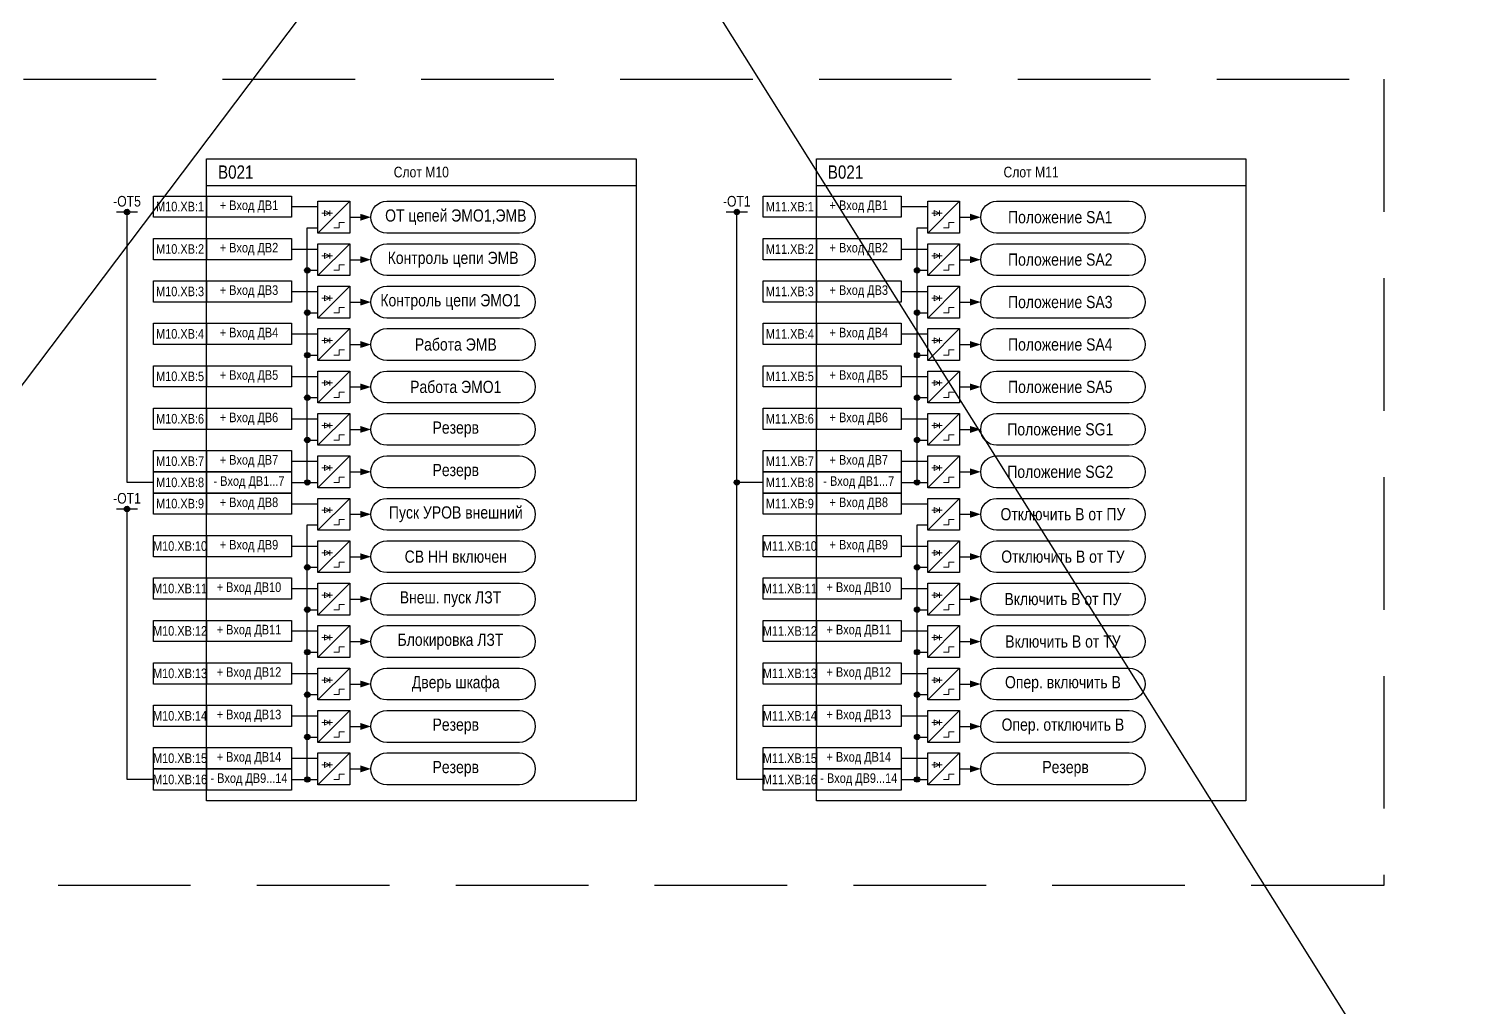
# Model space of a CAD drawing. Header units: millimetres. Extents: x 1491 to 6632, y -558 to 938.
# Drawn here: x 1771.5 to 2044.2, y 96.1 to 280.5 of the extents above; entities that cross this region are included whole.
import ezdxf

# ---------------------------------------------------------------- set-up
doc = ezdxf.new("R2010")
doc.units = ezdxf.units.MM
doc.linetypes.add('штриховая2', pattern=[0.375, 0.25, -0.125])
doc.layers.add('_ОРЗ_0.3', color=7, linetype='Continuous', lineweight=30)
doc.layers.add('TEXT', color=7, linetype='Continuous', lineweight=25)
doc.layers.add('Основная', color=7, linetype='Continuous')
doc.styles.add('1.8_Gost_RD', font='ARIALN.TTF', dxfattribs={"height": 1.8})
doc.styles.add('2.5_Gost_RD', font='ARIALN.TTF', dxfattribs={"height": 2.5})

# ---------------------------------------------------------------- blocks, each defined once
blk = doc.blocks.new('Точка')
at = {"ltscale": 100}
h = blk.add_hatch(color=256, dxfattribs=at)
h.dxf.hatch_style = 1
edge = h.paths.add_edge_path()
edge.add_arc((0, 0), 0.5, 0, 360)
blk.add_circle((0, 0), 0.5, dxfattribs=at)
blk = doc.blocks.new('*U130')
at = {"ltscale": 0.25}
blk.add_line((0, 0), (3, 0), dxfattribs=at)
blk.add_lwpolyline([(2, 0, 1.3, 0, 0), (4, 0, 0, 0, 0)], format="xyseb", dxfattribs=at)
blk = doc.blocks.new('*U131')
at = {"ltscale": 0.25}
blk.add_line((0, 0), (3, 0), dxfattribs=at)
blk.add_lwpolyline([(2, 0, 1.3, 0, 0), (4, 0, 0, 0, 0)], format="xyseb", dxfattribs=at)
blk = doc.blocks.new('*U118')
at = {"ltscale": 0.25}
blk.add_line((0, 0), (3, 0), dxfattribs=at)
blk.add_lwpolyline([(2, 0, 1.3, 0, 0), (4, 0, 0, 0, 0)], format="xyseb", dxfattribs=at)
blk = doc.blocks.new('*U119')
at = {"ltscale": 0.25}
blk.add_line((0, 0), (3, 0), dxfattribs=at)
blk.add_lwpolyline([(2, 0, 1.3, 0, 0), (4, 0, 0, 0, 0)], format="xyseb", dxfattribs=at)
blk = doc.blocks.new('*U120')
at = {"ltscale": 0.25}
blk.add_line((0, 0), (3, 0), dxfattribs=at)
blk.add_lwpolyline([(2, 0, 1.3, 0, 0), (4, 0, 0, 0, 0)], format="xyseb", dxfattribs=at)
blk = doc.blocks.new('*U121')
at = {"ltscale": 0.25}
blk.add_line((0, 0), (3, 0), dxfattribs=at)
blk.add_lwpolyline([(2, 0, 1.3, 0, 0), (4, 0, 0, 0, 0)], format="xyseb", dxfattribs=at)
blk = doc.blocks.new('*U122')
at = {"ltscale": 0.25}
blk.add_line((0, 0), (3, 0), dxfattribs=at)
blk.add_lwpolyline([(2, 0, 1.3, 0, 0), (4, 0, 0, 0, 0)], format="xyseb", dxfattribs=at)
blk = doc.blocks.new('*U123')
at = {"ltscale": 0.25}
blk.add_line((0, 0), (3, 0), dxfattribs=at)
blk.add_lwpolyline([(2, 0, 1.3, 0, 0), (4, 0, 0, 0, 0)], format="xyseb", dxfattribs=at)
blk = doc.blocks.new('*U124')
at = {"ltscale": 0.25}
blk.add_line((0, 0), (3, 0), dxfattribs=at)
blk.add_lwpolyline([(2, 0, 1.3, 0, 0), (4, 0, 0, 0, 0)], format="xyseb", dxfattribs=at)
blk = doc.blocks.new('*U125')
at = {"ltscale": 0.25}
blk.add_line((0, 0), (3, 0), dxfattribs=at)
blk.add_lwpolyline([(2, 0, 1.3, 0, 0), (4, 0, 0, 0, 0)], format="xyseb", dxfattribs=at)
blk = doc.blocks.new('*U126')
at = {"ltscale": 0.25}
blk.add_line((0, 0), (3, 0), dxfattribs=at)
blk.add_lwpolyline([(2, 0, 1.3, 0, 0), (4, 0, 0, 0, 0)], format="xyseb", dxfattribs=at)
blk = doc.blocks.new('*U127')
at = {"ltscale": 0.25}
blk.add_line((0, 0), (3, 0), dxfattribs=at)
blk.add_lwpolyline([(2, 0, 1.3, 0, 0), (4, 0, 0, 0, 0)], format="xyseb", dxfattribs=at)
blk = doc.blocks.new('*U128')
at = {"ltscale": 0.25}
blk.add_line((0, 0), (3, 0), dxfattribs=at)
blk.add_lwpolyline([(2, 0, 1.3, 0, 0), (4, 0, 0, 0, 0)], format="xyseb", dxfattribs=at)
blk = doc.blocks.new('*U129')
at = {"ltscale": 0.25}
blk.add_line((0, 0), (3, 0), dxfattribs=at)
blk.add_lwpolyline([(2, 0, 1.3, 0, 0), (4, 0, 0, 0, 0)], format="xyseb", dxfattribs=at)
blk = doc.blocks.new('*U135')
at = {"ltscale": 0.25}
blk.add_line((0, 0), (3, 0), dxfattribs=at)
blk.add_lwpolyline([(2, 0, 1.3, 0, 0), (4, 0, 0, 0, 0)], format="xyseb", dxfattribs=at)
blk = doc.blocks.new('*U136')
at = {"ltscale": 0.25}
blk.add_line((0, 0), (3, 0), dxfattribs=at)
blk.add_lwpolyline([(2, 0, 1.3, 0, 0), (4, 0, 0, 0, 0)], format="xyseb", dxfattribs=at)
blk = doc.blocks.new('*U137')
at = {"ltscale": 0.25}
blk.add_line((0, 0), (3, 0), dxfattribs=at)
blk.add_lwpolyline([(2, 0, 1.3, 0, 0), (4, 0, 0, 0, 0)], format="xyseb", dxfattribs=at)
blk = doc.blocks.new('*U138')
at = {"ltscale": 0.25}
blk.add_line((0, 0), (3, 0), dxfattribs=at)
blk.add_lwpolyline([(2, 0, 1.3, 0, 0), (4, 0, 0, 0, 0)], format="xyseb", dxfattribs=at)
blk = doc.blocks.new('*U139')
at = {"ltscale": 0.25}
blk.add_line((0, 0), (3, 0), dxfattribs=at)
blk.add_lwpolyline([(2, 0, 1.3, 0, 0), (4, 0, 0, 0, 0)], format="xyseb", dxfattribs=at)
blk = doc.blocks.new('*U140')
at = {"ltscale": 0.25}
blk.add_line((0, 0), (3, 0), dxfattribs=at)
blk.add_lwpolyline([(2, 0, 1.3, 0, 0), (4, 0, 0, 0, 0)], format="xyseb", dxfattribs=at)
blk = doc.blocks.new('*U141')
at = {"ltscale": 0.25}
blk.add_line((0, 0), (3, 0), dxfattribs=at)
blk.add_lwpolyline([(2, 0, 1.3, 0, 0), (4, 0, 0, 0, 0)], format="xyseb", dxfattribs=at)
blk = doc.blocks.new('*U142')
at = {"ltscale": 0.25}
blk.add_line((0, 0), (3, 0), dxfattribs=at)
blk.add_lwpolyline([(2, 0, 1.3, 0, 0), (4, 0, 0, 0, 0)], format="xyseb", dxfattribs=at)
blk = doc.blocks.new('*U143')
at = {"ltscale": 0.25}
blk.add_line((0, 0), (3, 0), dxfattribs=at)
blk.add_lwpolyline([(2, 0, 1.3, 0, 0), (4, 0, 0, 0, 0)], format="xyseb", dxfattribs=at)
blk = doc.blocks.new('*U144')
at = {"ltscale": 0.25}
blk.add_line((0, 0), (3, 0), dxfattribs=at)
blk.add_lwpolyline([(2, 0, 1.3, 0, 0), (4, 0, 0, 0, 0)], format="xyseb", dxfattribs=at)
blk = doc.blocks.new('*U145')
at = {"ltscale": 0.25}
blk.add_line((0, 0), (3, 0), dxfattribs=at)
blk.add_lwpolyline([(2, 0, 1.3, 0, 0), (4, 0, 0, 0, 0)], format="xyseb", dxfattribs=at)
blk = doc.blocks.new('*U132')
at = {"ltscale": 0.25}
blk.add_line((0, 0), (3, 0), dxfattribs=at)
blk.add_lwpolyline([(2, 0, 1.3, 0, 0), (4, 0, 0, 0, 0)], format="xyseb", dxfattribs=at)
blk = doc.blocks.new('*U133')
at = {"ltscale": 0.25}
blk.add_line((0, 0), (3, 0), dxfattribs=at)
blk.add_lwpolyline([(2, 0, 1.3, 0, 0), (4, 0, 0, 0, 0)], format="xyseb", dxfattribs=at)
blk = doc.blocks.new('*U134')
at = {"ltscale": 0.25}
blk.add_line((0, 0), (3, 0), dxfattribs=at)
blk.add_lwpolyline([(2, 0, 1.3, 0, 0), (4, 0, 0, 0, 0)], format="xyseb", dxfattribs=at)

msp = doc.modelspace()

# ---------------------------------------------------------------- linework, layer by layer
at = {"ltscale": 100}
for p, q in [((1491, 938), (2244, -263)), ((2225, 816), (1548, -81)), ((1788, 246), (1792, 246)), ((1790, 195), (1790, 246)), ((1903, 246), (1907, 246)), ((1905, 195), (1905, 246)), ((1795, 195), (1790, 195)), ((1910, 195), (1905, 195)), ((1905, 139), (1905, 195)), ((1788, 190), (1792, 190)), ((1790, 139), (1790, 190)), ((1795, 139), (1790, 139)), ((1910, 139), (1905, 139))]:
    msp.add_line(p, q, dxfattribs=at)
at = {"lineweight": 13, "ltscale": 0.25}
for p, q in [((1828.25, 246.25), (1828.25, 245.25)), ((1943.25, 246.25), (1943.25, 245.25)), ((1828.25, 238.25), (1828.25, 237.25)), ((1943.25, 238.25), (1943.25, 237.25)), ((1828.25, 230.25), (1828.25, 229.25)), ((1943.25, 230.25), (1943.25, 229.25)), ((1828.25, 222.25), (1828.25, 221.25)), ((1943.25, 222.25), (1943.25, 221.25)), ((1828.25, 214.25), (1828.25, 213.25)), ((1943.25, 214.25), (1943.25, 213.25)), ((1828.25, 206.25), (1828.25, 205.25)), ((1943.25, 206.25), (1943.25, 205.25)), ((1828.25, 198.25), (1828.25, 197.25)), ((1943.25, 198.25), (1943.25, 197.25)), ((1828.25, 190.25), (1828.25, 189.25)), ((1943.25, 190.25), (1943.25, 189.25)), ((1828.25, 182.25), (1828.25, 181.25)), ((1943.25, 182.25), (1943.25, 181.25)), ((1828.25, 174.25), (1828.25, 173.25)), ((1943.25, 174.25), (1943.25, 173.25)), ((1828.25, 166.25), (1828.25, 165.25)), ((1943.25, 166.25), (1943.25, 165.25)), ((1828.25, 158.25), (1828.25, 157.25)), ((1943.25, 158.25), (1943.25, 157.25)), ((1828.25, 150.25), (1828.25, 149.25)), ((1943.25, 150.25), (1943.25, 149.25)), ((1828.25, 142.25), (1828.25, 141.25)), ((1943.25, 142.25), (1943.25, 141.25))]:
    msp.add_line(p, q, dxfattribs=at)
at = {"linetype": 'штриховая2', "ltscale": 100}
msp.add_lwpolyline([(1658, 271), (2027, 271), (2027, 119), (1658, 119)], close=True, dxfattribs=at)
at = {"ltscale": 100}
for points in [[(1805, 251), (1886, 251)], [(1920, 251), (2001, 251)], [(1824, 195), (1824, 243)], [(1939, 195), (1939, 243)], [(1824, 139), (1824, 187)], [(1939, 139), (1939, 187)]]:
    msp.add_lwpolyline(points, dxfattribs=at)
for points in [[(1795, 249), (1805, 249), (1805, 245), (1795, 245)], [(1805, 249), (1821, 249), (1821, 245), (1805, 245)], [(1910, 249), (1920, 249), (1920, 245), (1910, 245)], [(1920, 249), (1936, 249), (1936, 245), (1920, 245)], [(1795, 241), (1805, 241), (1805, 237), (1795, 237)], [(1805, 241), (1821, 241), (1821, 237), (1805, 237)], [(1910, 241), (1920, 241), (1920, 237), (1910, 237)], [(1920, 241), (1936, 241), (1936, 237), (1920, 237)], [(1795, 233), (1805, 233), (1805, 229), (1795, 229)], [(1805, 233), (1821, 233), (1821, 229), (1805, 229)], [(1910, 233), (1920, 233), (1920, 229), (1910, 229)], [(1920, 233), (1936, 233), (1936, 229), (1920, 229)], [(1795, 225), (1805, 225), (1805, 221), (1795, 221)], [(1805, 225), (1821, 225), (1821, 221), (1805, 221)], [(1910, 225), (1920, 225), (1920, 221), (1910, 221)], [(1920, 225), (1936, 225), (1936, 221), (1920, 221)], [(1795, 217), (1805, 217), (1805, 213), (1795, 213)], [(1805, 217), (1821, 217), (1821, 213), (1805, 213)], [(1910, 217), (1920, 217), (1920, 213), (1910, 213)], [(1920, 217), (1936, 217), (1936, 213), (1920, 213)], [(1795, 209), (1805, 209), (1805, 205), (1795, 205)], [(1805, 209), (1821, 209), (1821, 205), (1805, 205)], [(1910, 209), (1920, 209), (1920, 205), (1910, 205)], [(1920, 209), (1936, 209), (1936, 205), (1920, 205)], [(1795, 201), (1805, 201), (1805, 197), (1795, 197)], [(1805, 201), (1821, 201), (1821, 197), (1805, 197)], [(1910, 201), (1920, 201), (1920, 197), (1910, 197)], [(1920, 201), (1936, 201), (1936, 197), (1920, 197)], [(1795, 197), (1805, 197), (1805, 193), (1795, 193)], [(1805, 197), (1821, 197), (1821, 193), (1805, 193)], [(1910, 197), (1920, 197), (1920, 193), (1910, 193)], [(1920, 197), (1936, 197), (1936, 193), (1920, 193)], [(1795, 193), (1805, 193), (1805, 189), (1795, 189)], [(1805, 193), (1821, 193), (1821, 189), (1805, 189)], [(1910, 193), (1920, 193), (1920, 189), (1910, 189)], [(1920, 193), (1936, 193), (1936, 189), (1920, 189)], [(1795, 185), (1805, 185), (1805, 181), (1795, 181)], [(1805, 185), (1821, 185), (1821, 181), (1805, 181)], [(1910, 185), (1920, 185), (1920, 181), (1910, 181)], [(1920, 185), (1936, 185), (1936, 181), (1920, 181)], [(1795, 177), (1805, 177), (1805, 173), (1795, 173)], [(1805, 177), (1821, 177), (1821, 173), (1805, 173)], [(1910, 177), (1920, 177), (1920, 173), (1910, 173)], [(1920, 177), (1936, 177), (1936, 173), (1920, 173)], [(1795, 169), (1805, 169), (1805, 165), (1795, 165)], [(1805, 169), (1821, 169), (1821, 165), (1805, 165)], [(1910, 169), (1920, 169), (1920, 165), (1910, 165)], [(1920, 169), (1936, 169), (1936, 165), (1920, 165)], [(1795, 161), (1805, 161), (1805, 157), (1795, 157)], [(1805, 161), (1821, 161), (1821, 157), (1805, 157)], [(1910, 161), (1920, 161), (1920, 157), (1910, 157)], [(1920, 161), (1936, 161), (1936, 157), (1920, 157)], [(1795, 153), (1805, 153), (1805, 149), (1795, 149)], [(1805, 153), (1821, 153), (1821, 149), (1805, 149)], [(1910, 153), (1920, 153), (1920, 149), (1910, 149)], [(1920, 153), (1936, 153), (1936, 149), (1920, 149)], [(1795, 145), (1805, 145), (1805, 141), (1795, 141)], [(1805, 145), (1821, 145), (1821, 141), (1805, 141)], [(1910, 145), (1920, 145), (1920, 141), (1910, 141)], [(1920, 145), (1936, 145), (1936, 141), (1920, 141)], [(1795, 141), (1805, 141), (1805, 137), (1795, 137)], [(1805, 141), (1821, 141), (1821, 137), (1805, 137)], [(1910, 141), (1920, 141), (1920, 137), (1910, 137)], [(1920, 141), (1936, 141), (1936, 137), (1920, 137)]]:
    msp.add_lwpolyline(points, close=True, dxfattribs=at)
for points in [[(1826, 248), (1832, 248), (1832, 242), (1826, 242)], [(1941, 248), (1947, 248), (1947, 242), (1941, 242)], [(1826, 240), (1832, 240), (1832, 234), (1826, 234)], [(1941, 240), (1947, 240), (1947, 234), (1941, 234)], [(1826, 232), (1832, 232), (1832, 226), (1826, 226)], [(1941, 232), (1947, 232), (1947, 226), (1941, 226)], [(1826, 224), (1832, 224), (1832, 218), (1826, 218)], [(1941, 224), (1947, 224), (1947, 218), (1941, 218)], [(1826, 216), (1832, 216), (1832, 210), (1826, 210)], [(1941, 216), (1947, 216), (1947, 210), (1941, 210)], [(1826, 208), (1832, 208), (1832, 202), (1826, 202)], [(1941, 208), (1947, 208), (1947, 202), (1941, 202)], [(1826, 200), (1832, 200), (1832, 194), (1826, 194)], [(1941, 200), (1947, 200), (1947, 194), (1941, 194)], [(1826, 192), (1832, 192), (1832, 186), (1826, 186)], [(1941, 192), (1947, 192), (1947, 186), (1941, 186)], [(1826, 184), (1832, 184), (1832, 178), (1826, 178)], [(1941, 184), (1947, 184), (1947, 178), (1941, 178)], [(1826, 176), (1832, 176), (1832, 170), (1826, 170)], [(1941, 176), (1947, 176), (1947, 170), (1941, 170)], [(1826, 168), (1832, 168), (1832, 162), (1826, 162)], [(1941, 168), (1947, 168), (1947, 162), (1941, 162)], [(1826, 160), (1832, 160), (1832, 154), (1826, 154)], [(1941, 160), (1947, 160), (1947, 154), (1941, 154)], [(1826, 152), (1832, 152), (1832, 146), (1826, 146)], [(1941, 152), (1947, 152), (1947, 146), (1941, 146)], [(1826, 144), (1832, 144), (1832, 138), (1826, 138)], [(1941, 144), (1947, 144), (1947, 138), (1941, 138)]]:
    msp.add_lwpolyline(points, close=True)
at = {"lineweight": 13, "ltscale": 0.25}
for points in [[(1828.25, 245.75), (1827.25, 246.25), (1827.25, 245.25), (1828.25, 245.75)], [(1943.25, 245.75), (1942.25, 246.25), (1942.25, 245.25), (1943.25, 245.75)], [(1828.25, 237.75), (1827.25, 238.25), (1827.25, 237.25), (1828.25, 237.75)], [(1943.25, 237.75), (1942.25, 238.25), (1942.25, 237.25), (1943.25, 237.75)], [(1828.25, 229.75), (1827.25, 230.25), (1827.25, 229.25), (1828.25, 229.75)], [(1943.25, 229.75), (1942.25, 230.25), (1942.25, 229.25), (1943.25, 229.75)], [(1828.25, 221.75), (1827.25, 222.25), (1827.25, 221.25), (1828.25, 221.75)], [(1943.25, 221.75), (1942.25, 222.25), (1942.25, 221.25), (1943.25, 221.75)], [(1828.25, 213.75), (1827.25, 214.25), (1827.25, 213.25), (1828.25, 213.75)], [(1943.25, 213.75), (1942.25, 214.25), (1942.25, 213.25), (1943.25, 213.75)], [(1828.25, 205.75), (1827.25, 206.25), (1827.25, 205.25), (1828.25, 205.75)], [(1943.25, 205.75), (1942.25, 206.25), (1942.25, 205.25), (1943.25, 205.75)], [(1828.25, 197.75), (1827.25, 198.25), (1827.25, 197.25), (1828.25, 197.75)], [(1943.25, 197.75), (1942.25, 198.25), (1942.25, 197.25), (1943.25, 197.75)], [(1828.25, 189.75), (1827.25, 190.25), (1827.25, 189.25), (1828.25, 189.75)], [(1943.25, 189.75), (1942.25, 190.25), (1942.25, 189.25), (1943.25, 189.75)], [(1828.25, 181.75), (1827.25, 182.25), (1827.25, 181.25), (1828.25, 181.75)], [(1943.25, 181.75), (1942.25, 182.25), (1942.25, 181.25), (1943.25, 181.75)], [(1828.25, 173.75), (1827.25, 174.25), (1827.25, 173.25), (1828.25, 173.75)], [(1943.25, 173.75), (1942.25, 174.25), (1942.25, 173.25), (1943.25, 173.75)], [(1828.25, 165.75), (1827.25, 166.25), (1827.25, 165.25), (1828.25, 165.75)], [(1943.25, 165.75), (1942.25, 166.25), (1942.25, 165.25), (1943.25, 165.75)], [(1828.25, 157.75), (1827.25, 158.25), (1827.25, 157.25), (1828.25, 157.75)], [(1943.25, 157.75), (1942.25, 158.25), (1942.25, 157.25), (1943.25, 157.75)], [(1828.25, 149.75), (1827.25, 150.25), (1827.25, 149.25), (1828.25, 149.75)], [(1943.25, 149.75), (1942.25, 150.25), (1942.25, 149.25), (1943.25, 149.75)], [(1828.25, 141.75), (1827.25, 142.25), (1827.25, 141.25), (1828.25, 141.75)], [(1943.25, 141.75), (1942.25, 142.25), (1942.25, 141.25), (1943.25, 141.75)]]:
    msp.add_lwpolyline(points, dxfattribs=at)
at = {"lineweight": 13, "flags": 128}
for points in [[(1827.5, 246.5, 0, 0, 0), (1827.5, 247, 0.25, 0, 0), (1827.5, 247.5, 0, 0, 0)], [(1828, 246.5, 0, 0, 0), (1828, 247, 0.25, 0, 0), (1828, 247.5, 0, 0, 0)], [(1942.5, 246.5, 0, 0, 0), (1942.5, 247, 0.25, 0, 0), (1942.5, 247.5, 0, 0, 0)], [(1943, 246.5, 0, 0, 0), (1943, 247, 0.25, 0, 0), (1943, 247.5, 0, 0, 0)], [(1827.5, 238.5, 0, 0, 0), (1827.5, 239, 0.25, 0, 0), (1827.5, 239.5, 0, 0, 0)], [(1828, 238.5, 0, 0, 0), (1828, 239, 0.25, 0, 0), (1828, 239.5, 0, 0, 0)], [(1942.5, 238.5, 0, 0, 0), (1942.5, 239, 0.25, 0, 0), (1942.5, 239.5, 0, 0, 0)], [(1943, 238.5, 0, 0, 0), (1943, 239, 0.25, 0, 0), (1943, 239.5, 0, 0, 0)], [(1827.5, 230.5, 0, 0, 0), (1827.5, 231, 0.25, 0, 0), (1827.5, 231.5, 0, 0, 0)], [(1828, 230.5, 0, 0, 0), (1828, 231, 0.25, 0, 0), (1828, 231.5, 0, 0, 0)], [(1942.5, 230.5, 0, 0, 0), (1942.5, 231, 0.25, 0, 0), (1942.5, 231.5, 0, 0, 0)], [(1943, 230.5, 0, 0, 0), (1943, 231, 0.25, 0, 0), (1943, 231.5, 0, 0, 0)], [(1827.5, 222.5, 0, 0, 0), (1827.5, 223, 0.25, 0, 0), (1827.5, 223.5, 0, 0, 0)], [(1828, 222.5, 0, 0, 0), (1828, 223, 0.25, 0, 0), (1828, 223.5, 0, 0, 0)], [(1942.5, 222.5, 0, 0, 0), (1942.5, 223, 0.25, 0, 0), (1942.5, 223.5, 0, 0, 0)], [(1943, 222.5, 0, 0, 0), (1943, 223, 0.25, 0, 0), (1943, 223.5, 0, 0, 0)], [(1827.5, 214.5, 0, 0, 0), (1827.5, 215, 0.25, 0, 0), (1827.5, 215.5, 0, 0, 0)], [(1828, 214.5, 0, 0, 0), (1828, 215, 0.25, 0, 0), (1828, 215.5, 0, 0, 0)], [(1942.5, 214.5, 0, 0, 0), (1942.5, 215, 0.25, 0, 0), (1942.5, 215.5, 0, 0, 0)], [(1943, 214.5, 0, 0, 0), (1943, 215, 0.25, 0, 0), (1943, 215.5, 0, 0, 0)], [(1827.5, 206.5, 0, 0, 0), (1827.5, 207, 0.25, 0, 0), (1827.5, 207.5, 0, 0, 0)], [(1828, 206.5, 0, 0, 0), (1828, 207, 0.25, 0, 0), (1828, 207.5, 0, 0, 0)], [(1942.5, 206.5, 0, 0, 0), (1942.5, 207, 0.25, 0, 0), (1942.5, 207.5, 0, 0, 0)], [(1943, 206.5, 0, 0, 0), (1943, 207, 0.25, 0, 0), (1943, 207.5, 0, 0, 0)], [(1827.5, 198.5, 0, 0, 0), (1827.5, 199, 0.25, 0, 0), (1827.5, 199.5, 0, 0, 0)], [(1828, 198.5, 0, 0, 0), (1828, 199, 0.25, 0, 0), (1828, 199.5, 0, 0, 0)], [(1942.5, 198.5, 0, 0, 0), (1942.5, 199, 0.25, 0, 0), (1942.5, 199.5, 0, 0, 0)], [(1943, 198.5, 0, 0, 0), (1943, 199, 0.25, 0, 0), (1943, 199.5, 0, 0, 0)], [(1827.5, 190.5, 0, 0, 0), (1827.5, 191, 0.25, 0, 0), (1827.5, 191.5, 0, 0, 0)], [(1828, 190.5, 0, 0, 0), (1828, 191, 0.25, 0, 0), (1828, 191.5, 0, 0, 0)], [(1942.5, 190.5, 0, 0, 0), (1942.5, 191, 0.25, 0, 0), (1942.5, 191.5, 0, 0, 0)], [(1943, 190.5, 0, 0, 0), (1943, 191, 0.25, 0, 0), (1943, 191.5, 0, 0, 0)], [(1827.5, 182.5, 0, 0, 0), (1827.5, 183, 0.25, 0, 0), (1827.5, 183.5, 0, 0, 0)], [(1828, 182.5, 0, 0, 0), (1828, 183, 0.25, 0, 0), (1828, 183.5, 0, 0, 0)], [(1942.5, 182.5, 0, 0, 0), (1942.5, 183, 0.25, 0, 0), (1942.5, 183.5, 0, 0, 0)], [(1943, 182.5, 0, 0, 0), (1943, 183, 0.25, 0, 0), (1943, 183.5, 0, 0, 0)], [(1827.5, 174.5, 0, 0, 0), (1827.5, 175, 0.25, 0, 0), (1827.5, 175.5, 0, 0, 0)], [(1828, 174.5, 0, 0, 0), (1828, 175, 0.25, 0, 0), (1828, 175.5, 0, 0, 0)], [(1942.5, 174.5, 0, 0, 0), (1942.5, 175, 0.25, 0, 0), (1942.5, 175.5, 0, 0, 0)], [(1943, 174.5, 0, 0, 0), (1943, 175, 0.25, 0, 0), (1943, 175.5, 0, 0, 0)], [(1827.5, 166.5, 0, 0, 0), (1827.5, 167, 0.25, 0, 0), (1827.5, 167.5, 0, 0, 0)], [(1828, 166.5, 0, 0, 0), (1828, 167, 0.25, 0, 0), (1828, 167.5, 0, 0, 0)], [(1942.5, 166.5, 0, 0, 0), (1942.5, 167, 0.25, 0, 0), (1942.5, 167.5, 0, 0, 0)], [(1943, 166.5, 0, 0, 0), (1943, 167, 0.25, 0, 0), (1943, 167.5, 0, 0, 0)], [(1827.5, 158.5, 0, 0, 0), (1827.5, 159, 0.25, 0, 0), (1827.5, 159.5, 0, 0, 0)], [(1828, 158.5, 0, 0, 0), (1828, 159, 0.25, 0, 0), (1828, 159.5, 0, 0, 0)], [(1942.5, 158.5, 0, 0, 0), (1942.5, 159, 0.25, 0, 0), (1942.5, 159.5, 0, 0, 0)], [(1943, 158.5, 0, 0, 0), (1943, 159, 0.25, 0, 0), (1943, 159.5, 0, 0, 0)], [(1827.5, 150.5, 0, 0, 0), (1827.5, 151, 0.25, 0, 0), (1827.5, 151.5, 0, 0, 0)], [(1828, 150.5, 0, 0, 0), (1828, 151, 0.25, 0, 0), (1828, 151.5, 0, 0, 0)], [(1942.5, 150.5, 0, 0, 0), (1942.5, 151, 0.25, 0, 0), (1942.5, 151.5, 0, 0, 0)], [(1943, 150.5, 0, 0, 0), (1943, 151, 0.25, 0, 0), (1943, 151.5, 0, 0, 0)], [(1827.5, 142.5, 0, 0, 0), (1827.5, 143, 0.25, 0, 0), (1827.5, 143.5, 0, 0, 0)], [(1828, 142.5, 0, 0, 0), (1828, 143, 0.25, 0, 0), (1828, 143.5, 0, 0, 0)], [(1942.5, 142.5, 0, 0, 0), (1942.5, 143, 0.25, 0, 0), (1942.5, 143.5, 0, 0, 0)], [(1943, 142.5, 0, 0, 0), (1943, 143, 0.25, 0, 0), (1943, 143.5, 0, 0, 0)]]:
    msp.add_lwpolyline(points, format="xyseb", dxfattribs=at)
at = {"ltscale": 100}
for points in [[(1839, 242, -1), (1839, 248), (1864, 248, -1), (1864, 242)], [(1954, 242, -1), (1954, 248), (1979, 248, -1), (1979, 242)], [(1839, 234, -1), (1839, 240), (1864, 240, -1), (1864, 234)], [(1954, 234, -1), (1954, 240), (1979, 240, -1), (1979, 234)], [(1839, 226, -1), (1839, 232), (1864, 232, -1), (1864, 226)], [(1954, 226, -1), (1954, 232), (1979, 232, -1), (1979, 226)], [(1839, 218, -1), (1839, 224), (1864, 224, -1), (1864, 218)], [(1954, 218, -1), (1954, 224), (1979, 224, -1), (1979, 218)], [(1839, 210, -1), (1839, 216), (1864, 216, -1), (1864, 210)], [(1954, 210, -1), (1954, 216), (1979, 216, -1), (1979, 210)], [(1839, 202, -1), (1839, 208), (1864, 208, -1), (1864, 202)], [(1954, 202, -1), (1954, 208), (1979, 208, -1), (1979, 202)], [(1839, 194, -1), (1839, 200), (1864, 200, -1), (1864, 194)], [(1954, 194, -1), (1954, 200), (1979, 200, -1), (1979, 194)], [(1839, 186, -1), (1839, 192), (1864, 192, -1), (1864, 186)], [(1954, 186, -1), (1954, 192), (1979, 192, -1), (1979, 186)], [(1839, 178, -1), (1839, 184), (1864, 184, -1), (1864, 178)], [(1954, 178, -1), (1954, 184), (1979, 184, -1), (1979, 178)], [(1839, 170, -1), (1839, 176), (1864, 176, -1), (1864, 170)], [(1954, 170, -1), (1954, 176), (1979, 176, -1), (1979, 170)], [(1839, 162, -1), (1839, 168), (1864, 168, -1), (1864, 162)], [(1954, 162, -1), (1954, 168), (1979, 168, -1), (1979, 162)], [(1839, 154, -1), (1839, 160), (1864, 160, -1), (1864, 154)], [(1954, 154, -1), (1954, 160), (1979, 160, -1), (1979, 154)], [(1839, 146, -1), (1839, 152), (1864, 152, -1), (1864, 146)], [(1954, 146, -1), (1954, 152), (1979, 152, -1), (1979, 146)], [(1839, 138, -1), (1839, 144), (1864, 144, -1), (1864, 138)], [(1954, 138, -1), (1954, 144), (1979, 144, -1), (1979, 138)]]:
    msp.add_lwpolyline(points, format="xyb", close=True, dxfattribs=at)
at = {"layer": '_ОРЗ_0.3', "ltscale": 100}
for points in [[(1805, 256), (1886, 256), (1886, 135), (1805, 135)], [(1920, 256), (2001, 256), (2001, 135), (1920, 135)]]:
    msp.add_lwpolyline(points, close=True, dxfattribs=at)
at = {"layer": 'Основная', "color": 0}
for p, q in [((1821, 247), (1826, 247)), ((1936, 247), (1941, 247)), ((1824, 243), (1826, 243)), ((1939, 243), (1941, 243)), ((1821, 239), (1826, 239)), ((1936, 239), (1941, 239)), ((1824, 235), (1826, 235)), ((1939, 235), (1941, 235)), ((1821, 231), (1826, 231)), ((1936, 231), (1941, 231)), ((1824, 227), (1826, 227)), ((1939, 227), (1941, 227)), ((1821, 223), (1826, 223)), ((1936, 223), (1941, 223)), ((1824, 219), (1826, 219)), ((1939, 219), (1941, 219)), ((1821, 215), (1826, 215)), ((1936, 215), (1941, 215)), ((1824, 211), (1826, 211)), ((1939, 211), (1941, 211)), ((1821, 207), (1826, 207)), ((1936, 207), (1941, 207)), ((1824, 203), (1826, 203)), ((1939, 203), (1941, 203)), ((1821, 199), (1826, 199)), ((1936, 199), (1941, 199)), ((1821, 195), (1826, 195)), ((1936, 195), (1941, 195)), ((1821, 191), (1826, 191)), ((1821, 191), (1826, 191)), ((1936, 191), (1941, 191)), ((1936, 191), (1941, 191)), ((1824, 187), (1826, 187)), ((1824, 187), (1826, 187)), ((1939, 187), (1941, 187)), ((1939, 187), (1941, 187)), ((1821, 183), (1826, 183)), ((1936, 183), (1941, 183)), ((1824, 179), (1826, 179)), ((1939, 179), (1941, 179)), ((1821, 175), (1826, 175)), ((1936, 175), (1941, 175)), ((1824, 171), (1826, 171)), ((1939, 171), (1941, 171)), ((1821, 167), (1826, 167)), ((1936, 167), (1941, 167)), ((1824, 163), (1826, 163)), ((1939, 163), (1941, 163)), ((1821, 159), (1826, 159)), ((1936, 159), (1941, 159)), ((1824, 155), (1826, 155)), ((1939, 155), (1941, 155)), ((1821, 151), (1826, 151)), ((1936, 151), (1941, 151)), ((1824, 147), (1826, 147)), ((1939, 147), (1941, 147)), ((1821, 143), (1826, 143)), ((1936, 143), (1941, 143)), ((1821, 139), (1826, 139)), ((1936, 139), (1941, 139))]:
    msp.add_line(p, q, dxfattribs=at)
at = {"layer": 'Основная', "ltscale": 0.25}
for p, q in [((1832, 248), (1826, 242)), ((1947, 248), (1941, 242)), ((1832, 240), (1826, 234)), ((1947, 240), (1941, 234)), ((1832, 232), (1826, 226)), ((1947, 232), (1941, 226)), ((1832, 224), (1826, 218)), ((1947, 224), (1941, 218)), ((1832, 216), (1826, 210)), ((1947, 216), (1941, 210)), ((1832, 208), (1826, 202)), ((1947, 208), (1941, 202)), ((1832, 200), (1826, 194)), ((1947, 200), (1941, 194)), ((1832, 192), (1826, 186)), ((1947, 192), (1941, 186)), ((1832, 184), (1826, 178)), ((1947, 184), (1941, 178)), ((1832, 176), (1826, 170)), ((1947, 176), (1941, 170)), ((1832, 168), (1826, 162)), ((1947, 168), (1941, 162)), ((1832, 160), (1826, 154)), ((1947, 160), (1941, 154)), ((1832, 152), (1826, 146)), ((1947, 152), (1941, 146)), ((1832, 144), (1826, 138)), ((1947, 144), (1941, 138))]:
    msp.add_line(p, q, dxfattribs=at)
at = {"layer": 'Основная', "color": 0, "lineweight": 13}
for p, q in [((1826.75, 245.75), (1828.75, 245.75)), ((1941.75, 245.75), (1943.75, 245.75)), ((1826.75, 237.75), (1828.75, 237.75)), ((1941.75, 237.75), (1943.75, 237.75)), ((1826.75, 229.75), (1828.75, 229.75)), ((1941.75, 229.75), (1943.75, 229.75)), ((1826.75, 221.75), (1828.75, 221.75)), ((1941.75, 221.75), (1943.75, 221.75)), ((1826.75, 213.75), (1828.75, 213.75)), ((1941.75, 213.75), (1943.75, 213.75)), ((1826.75, 205.75), (1828.75, 205.75)), ((1941.75, 205.75), (1943.75, 205.75)), ((1826.75, 197.75), (1828.75, 197.75)), ((1941.75, 197.75), (1943.75, 197.75)), ((1826.75, 189.75), (1828.75, 189.75)), ((1941.75, 189.75), (1943.75, 189.75)), ((1826.75, 181.75), (1828.75, 181.75)), ((1941.75, 181.75), (1943.75, 181.75)), ((1826.75, 173.75), (1828.75, 173.75)), ((1941.75, 173.75), (1943.75, 173.75)), ((1826.75, 165.75), (1828.75, 165.75)), ((1941.75, 165.75), (1943.75, 165.75)), ((1826.75, 157.75), (1828.75, 157.75)), ((1941.75, 157.75), (1943.75, 157.75)), ((1826.75, 149.75), (1828.75, 149.75)), ((1941.75, 149.75), (1943.75, 149.75)), ((1826.75, 141.75), (1828.75, 141.75)), ((1941.75, 141.75), (1943.75, 141.75))]:
    msp.add_line(p, q, dxfattribs=at)
for p, q in [((1829, 243), (1830, 243)), ((1830, 244), (1831, 244)), ((1830, 243), (1830, 244)), ((1944, 243), (1945, 243)), ((1945, 244), (1946, 244)), ((1945, 243), (1945, 244)), ((1829, 235), (1830, 235)), ((1830, 236), (1831, 236)), ((1830, 235), (1830, 236)), ((1944, 235), (1945, 235)), ((1945, 236), (1946, 236)), ((1945, 235), (1945, 236)), ((1829, 227), (1830, 227)), ((1830, 228), (1831, 228)), ((1830, 227), (1830, 228)), ((1944, 227), (1945, 227)), ((1945, 228), (1946, 228)), ((1945, 227), (1945, 228)), ((1829, 219), (1830, 219)), ((1830, 220), (1831, 220)), ((1830, 219), (1830, 220)), ((1944, 219), (1945, 219)), ((1945, 220), (1946, 220)), ((1945, 219), (1945, 220)), ((1829, 211), (1830, 211)), ((1830, 212), (1831, 212)), ((1830, 211), (1830, 212)), ((1944, 211), (1945, 211)), ((1945, 212), (1946, 212)), ((1945, 211), (1945, 212)), ((1829, 203), (1830, 203)), ((1830, 204), (1831, 204)), ((1830, 203), (1830, 204)), ((1944, 203), (1945, 203)), ((1945, 204), (1946, 204)), ((1945, 203), (1945, 204)), ((1829, 195), (1830, 195)), ((1830, 196), (1831, 196)), ((1830, 195), (1830, 196)), ((1944, 195), (1945, 195)), ((1945, 196), (1946, 196)), ((1945, 195), (1945, 196)), ((1829, 187), (1830, 187)), ((1830, 188), (1831, 188)), ((1830, 187), (1830, 188)), ((1944, 187), (1945, 187)), ((1945, 188), (1946, 188)), ((1945, 187), (1945, 188)), ((1829, 179), (1830, 179)), ((1830, 180), (1831, 180)), ((1830, 179), (1830, 180)), ((1944, 179), (1945, 179)), ((1945, 180), (1946, 180)), ((1945, 179), (1945, 180)), ((1830, 172), (1831, 172)), ((1830, 171), (1830, 172)), ((1945, 172), (1946, 172)), ((1945, 171), (1945, 172)), ((1829, 171), (1830, 171)), ((1944, 171), (1945, 171)), ((1830, 164), (1831, 164)), ((1830, 163), (1830, 164)), ((1945, 164), (1946, 164)), ((1945, 163), (1945, 164)), ((1829, 163), (1830, 163)), ((1944, 163), (1945, 163)), ((1830, 156), (1831, 156)), ((1830, 155), (1830, 156)), ((1945, 156), (1946, 156)), ((1945, 155), (1945, 156)), ((1829, 155), (1830, 155)), ((1944, 155), (1945, 155)), ((1830, 148), (1831, 148)), ((1830, 147), (1830, 148)), ((1945, 148), (1946, 148)), ((1945, 147), (1945, 148)), ((1829, 147), (1830, 147)), ((1944, 147), (1945, 147)), ((1830, 140), (1831, 140)), ((1830, 139), (1830, 140)), ((1945, 140), (1946, 140)), ((1945, 139), (1945, 140)), ((1829, 139), (1830, 139)), ((1944, 139), (1945, 139))]:
    msp.add_line(p, q, dxfattribs=at).dxf.unprotected_set("ltscale", 0)

# ---------------------------------------------------------------- block references
at = {"ltscale": 100}
for p in [(1790, 246), (1905, 246), (1824, 235), (1939, 235), (1824, 227), (1939, 227), (1824, 219), (1939, 219), (1824, 211), (1939, 211), (1824, 203), (1939, 203), (1824, 195), (1905, 195), (1939, 195), (1790, 190), (1824, 179), (1939, 179), (1824, 171), (1939, 171), (1824, 163), (1939, 163), (1824, 155), (1939, 155), (1824, 147), (1939, 147), (1824, 139), (1939, 139)]:
    msp.add_blockref('Точка', p, dxfattribs=at)
at = {"ltscale": 0.35}
for name, p in [('*U135', (1832, 245)), ('*U130', (1947, 245)), ('*U136', (1832, 237)), ('*U131', (1947, 237)), ('*U137', (1832, 229)), ('*U118', (1947, 229)), ('*U138', (1832, 221)), ('*U119', (1947, 221)), ('*U139', (1832, 213)), ('*U120', (1947, 213)), ('*U140', (1832, 205)), ('*U121', (1947, 205)), ('*U141', (1832, 197)), ('*U122', (1947, 197)), ('*U142', (1832, 189)), ('*U123', (1947, 189)), ('*U143', (1832, 181)), ('*U124', (1947, 181)), ('*U144', (1832, 173)), ('*U125', (1947, 173)), ('*U145', (1832, 165)), ('*U126', (1947, 165)), ('*U132', (1832, 157)), ('*U127', (1947, 157)), ('*U133', (1832, 149)), ('*U128', (1947, 149)), ('*U134', (1832, 141)), ('*U129', (1947, 141))]:
    msp.add_blockref(name, p, dxfattribs=at)

# ---------------------------------------------------------------- texts
at = {"ltscale": 100, "attachment_point": 5}
for s, insert, char_height, width, style in [('B021', (1810.5, 253.5), 2.5, 11, '2.5_Gost_RD'), ('Слот М10', (1845.5, 253.5), 2, 81, '1.8_Gost_RD'), ('B021', (1925.5, 253.5), 2.5, 11, '2.5_Gost_RD'), ('Слот М11', (1960.5, 253.5), 2, 81, '1.8_Gost_RD'), ('-ОТ5', (1790, 248), 2, 81, '1.8_Gost_RD'), ('-ОТ1', (1905, 248), 2, 81, '1.8_Gost_RD'), ('M10.XB:1', (1800, 247), 1.8, 10, '1.8_Gost_RD'), ('+ Вход ДВ1', (1813, 247), 1.8, 16, '1.8_Gost_RD'), ('M11.XB:1', (1915, 247), 1.8, 10, '1.8_Gost_RD'), ('+ Вход ДВ1', (1928, 247), 1.8, 16, '1.8_Gost_RD'), ('+ Вход ДВ2', (1813, 239), 1.8, 16, '1.8_Gost_RD'), ('+ Вход ДВ2', (1928, 239), 1.8, 16, '1.8_Gost_RD'), ('M10.XB:2', (1800, 239), 1.8, 10, '1.8_Gost_RD'), ('M11.XB:2', (1915, 239), 1.8, 10, '1.8_Gost_RD'), ('M10.XB:3', (1800, 231), 1.8, 10, '1.8_Gost_RD'), ('+ Вход ДВ3', (1813, 231), 1.8, 16, '1.8_Gost_RD'), ('M11.XB:3', (1915, 231), 1.8, 10, '1.8_Gost_RD'), ('+ Вход ДВ3', (1928, 231), 1.8, 16, '1.8_Gost_RD'), ('M10.XB:4', (1800, 223), 1.8, 10, '1.8_Gost_RD'), ('+ Вход ДВ4', (1813, 223), 1.8, 16, '1.8_Gost_RD'), ('M11.XB:4', (1915, 223), 1.8, 10, '1.8_Gost_RD'), ('+ Вход ДВ4', (1928, 223), 1.8, 16, '1.8_Gost_RD'), ('M10.XB:5', (1800, 215), 1.8, 10, '1.8_Gost_RD'), ('+ Вход ДВ5', (1813, 215), 1.8, 16, '1.8_Gost_RD'), ('M11.XB:5', (1915, 215), 1.8, 10, '1.8_Gost_RD'), ('+ Вход ДВ5', (1928, 215), 1.8, 16, '1.8_Gost_RD'), ('M10.XB:6', (1800, 207), 1.8, 10, '1.8_Gost_RD'), ('+ Вход ДВ6', (1813, 207), 1.8, 16, '1.8_Gost_RD'), ('M11.XB:6', (1915, 207), 1.8, 10, '1.8_Gost_RD'), ('+ Вход ДВ6', (1928, 207), 1.8, 16, '1.8_Gost_RD'), ('\\A1;\\pxsm0.7;Резерв', (1852, 205), 2.3, 29.7748, '2.5_Gost_RD'), ('M10.XB:7', (1800, 199), 1.8, 10, '1.8_Gost_RD'), ('+ Вход ДВ7', (1813, 199), 1.8, 16, '1.8_Gost_RD'), ('M11.XB:7', (1915, 199), 1.8, 10, '1.8_Gost_RD'), ('+ Вход ДВ7', (1928, 199), 1.8, 16, '1.8_Gost_RD'), ('\\A1;\\pxsm0.7;Резерв', (1852, 197), 2.3, 29.7748, '2.5_Gost_RD'), ('M10.XB:8', (1800, 195), 1.8, 10, '1.8_Gost_RD'), ('- Вход ДВ1...7', (1813, 195), 1.8, 16, '1.8_Gost_RD'), ('M11.XB:8', (1915, 195), 1.8, 10, '1.8_Gost_RD'), ('- Вход ДВ1...7', (1928, 195), 1.8, 16, '1.8_Gost_RD'), ('-ОТ1', (1790, 192), 2, 81, '1.8_Gost_RD'), ('M10.XB:9', (1800, 191), 1.8, 10, '1.8_Gost_RD'), ('+ Вход ДВ8', (1813, 191), 1.8, 16, '1.8_Gost_RD'), ('M11.XB:9', (1915, 191), 1.8, 10, '1.8_Gost_RD'), ('+ Вход ДВ8', (1928, 191), 1.8, 16, '1.8_Gost_RD'), ('Пуск УРОВ внешний', (1852, 189), 2.3, 31, '2.5_Gost_RD'), ('M10.XB:10', (1800, 183), 1.8, 10, '1.8_Gost_RD'), ('+ Вход ДВ9', (1813, 183), 1.8, 16, '1.8_Gost_RD'), ('M11.XB:10', (1915, 183), 1.8, 10, '1.8_Gost_RD'), ('+ Вход ДВ9', (1928, 183), 1.8, 16, '1.8_Gost_RD'), ('СВ НН включен', (1852, 181), 2.3, 31, '2.5_Gost_RD'), ('M10.XB:11', (1800, 175), 1.8, 10, '1.8_Gost_RD'), ('+ Вход ДВ10', (1813, 175), 1.8, 16, '1.8_Gost_RD'), ('M11.XB:11', (1915, 175), 1.8, 10, '1.8_Gost_RD'), ('+ Вход ДВ10', (1928, 175), 1.8, 16, '1.8_Gost_RD'), ('M10.XB:12', (1800, 167), 1.8, 10, '1.8_Gost_RD'), ('+ Вход ДВ11', (1813, 167), 1.8, 16, '1.8_Gost_RD'), ('M11.XB:12', (1915, 167), 1.8, 10, '1.8_Gost_RD'), ('+ Вход ДВ11', (1928, 167), 1.8, 16, '1.8_Gost_RD'), ('M10.XB:13', (1800, 159), 1.8, 10, '1.8_Gost_RD'), ('+ Вход ДВ12', (1813, 159), 1.8, 16, '1.8_Gost_RD'), ('M11.XB:13', (1915, 159), 1.8, 10, '1.8_Gost_RD'), ('+ Вход ДВ12', (1928, 159), 1.8, 16, '1.8_Gost_RD'), ('Опер. включить В', (1966.5, 157), 2.3, 31, '2.5_Gost_RD'), ('M10.XB:14', (1800, 151), 1.8, 10, '1.8_Gost_RD'), ('+ Вход ДВ13', (1813, 151), 1.8, 16, '1.8_Gost_RD'), ('\\A1;\\pxsm0.7;Резерв', (1852, 149), 2.3, 29.7748, '2.5_Gost_RD'), ('M11.XB:14', (1915, 151), 1.8, 10, '1.8_Gost_RD'), ('+ Вход ДВ13', (1928, 151), 1.8, 16, '1.8_Gost_RD'), ('Опер. отключить В', (1966.5, 149), 2.3, 31, '2.5_Gost_RD'), ('M10.XB:15', (1800, 143), 1.8, 10, '1.8_Gost_RD'), ('+ Вход ДВ14', (1813, 143), 1.8, 16, '1.8_Gost_RD'), ('\\A1;\\pxsm0.7;Резерв', (1852, 141), 2.3, 29.7748, '2.5_Gost_RD'), ('M11.XB:15', (1915, 143), 1.8, 10, '1.8_Gost_RD'), ('+ Вход ДВ14', (1928, 143), 1.8, 16, '1.8_Gost_RD'), ('M10.XB:16', (1800, 139), 1.8, 10, '1.8_Gost_RD'), ('- Вход ДВ9...14', (1813, 139), 1.8, 16, '1.8_Gost_RD'), ('M11.XB:16', (1915, 139), 1.8, 10, '1.8_Gost_RD'), ('- Вход ДВ9...14', (1928, 139), 1.8, 16, '1.8_Gost_RD')]:
    msp.add_mtext(s, dxfattribs=dict(at, insert=insert, char_height=char_height, width=width, style=style))
at = {"layer": 'TEXT', "ltscale": 100, "char_height": 2.3, "attachment_point": 5, "style": '2.5_Gost_RD'}
for s, insert, width in [('\\pxsm0.7;ОТ цепей ЭМО1,ЭМВ', (1852, 245), 31), ('\\pxsm0.7;Положение SA1', (1966, 245), 31), ('\\pxsm0.7;Контроль цепи ЭМВ', (1851.5, 237), 28), ('\\pxsm0.7;Положение SA2', (1966, 237), 31), ('\\pxsm0.7;Контроль цепи ЭМО1', (1851, 229), 28), ('\\pxsm0.7;Положение SA3', (1966, 229), 31), ('\\pxsm0.7;Работа ЭМВ', (1852, 221), 31), ('\\pxsm0.7;Положение SA4', (1966, 221), 31), ('\\pxsm0.7;Работа ЭМО1', (1852, 213), 31), ('\\pxsm0.7;Положение SA5', (1966, 213), 31), ('\\pxsm0.7;Положение SG1', (1966, 205), 31), ('\\pxsm0.7;Положение SG2', (1966, 197), 31), ('Отключить В от ПУ', (1966.5, 189), 31), ('Отключить В от ТУ', (1966.5, 181), 31), ('\\A1;\\pxsm0.7;Внеш. пуск ЛЗТ', (1851, 173), 31), ('Включить В от ПУ', (1966.5, 173), 31), ('\\A1;\\pxsm0.7;Блокировка ЛЗТ', (1851, 165), 31), ('Включить В от ТУ', (1966.5, 165), 31), ('\\pxsm0.7;Дверь шкафа', (1852, 157), 31), ('\\A1;\\pxsm0.7;Резерв', (1967, 141), 31)]:
    msp.add_mtext(s, dxfattribs=dict(at, insert=insert, width=width))

doc.saveas('drawing.dxf')
